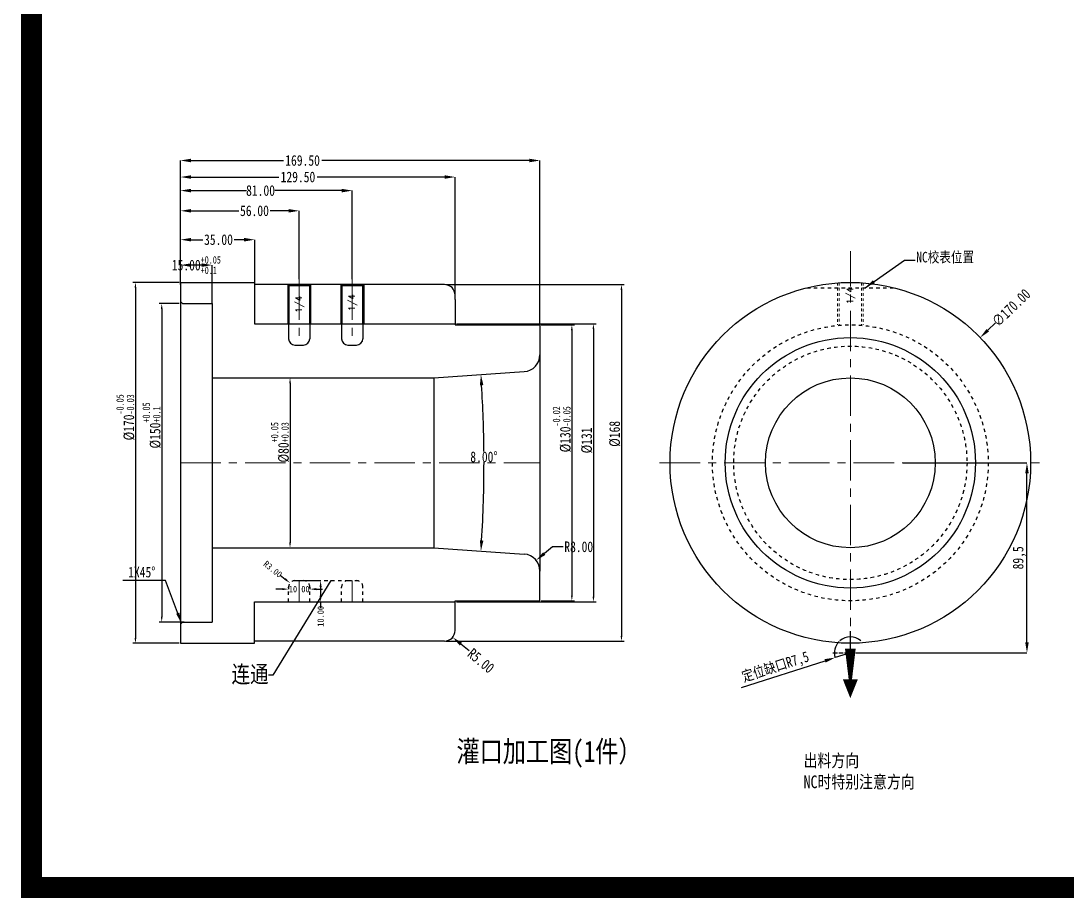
# Model space of a CAD drawing. Header units: millimetres. Extents: x -1808 to -829, y -497 to 330.
# Drawn here: x -1808 to -1314.8, y -496.5 to -83.3 of the extents above; entities that cross this region are included whole.
import ezdxf
from ezdxf.enums import TextEntityAlignment as Align

# ---------------------------------------------------------------- set-up
doc = ezdxf.new("R2010")
doc.units = ezdxf.units.MM
doc.header["$LTSCALE"] = 16.335
doc.header["$PDMODE"] = 3
doc.header["$PDSIZE"] = 0.3125
doc.linetypes.add('CENTER', pattern=[0.6, 0.375, -0.075, 0.075, -0.075])
doc.linetypes.add('HIDDEN', pattern=[0.2, 0.1, -0.1])
doc.layers.get('0').update_dxf_attribs({"linetype": 'CONTINUOUS'})
doc.layers.get('Defpoints').update_dxf_attribs({"linetype": 'CONTINUOUS'})
doc.layers.add('DEFAULT_2', color=8, linetype='HIDDEN')
doc.layers.add('dim', color=3, linetype='CONTINUOUS')
doc.layers.add('moldbase', color=7, linetype='CONTINUOUS', lineweight=20)
doc.layers.add('screw', color=33, linetype='CONTINUOUS', lineweight=13)
doc.styles.get("Standard").update_dxf_attribs({"font": 'txt', "width": 0.8})
doc.styles.add('TXT', font='txt.shx', dxfattribs={"bigfont": 'gbcbig.shx'})
doc.dimstyles.new('ISO-25', dxfattribs={"dimtxt": 2.5, "dimasz": 2.5, "dimexe": 1.25, "dimexo": 0.625, "dimtad": 1, "dimtxsty": 'Standard', "dimcen": 2.5, "dimadec": 0, "dimazin": 0, "dimtfac": 1, "dimtmove": 0, "dimatfit": 3, "dimfxl": 0, "dimarcsym": 0})
doc.dimstyles.get("Standard").update_dxf_attribs({"dimtxt": 0.15625, "dimasz": 0.1875, "dimexe": 0.125, "dimexo": 0.0625, "dimtad": 0, "dimtih": 1, "dimtoh": 1, "dimdsep": 46, "dimtxsty": 'Standard', "dimcen": 0.09, "dimadec": 0, "dimazin": 0, "dimtp": 0.01, "dimtm": 0.01, "dimtfac": 1, "dimtofl": 0, "dimtmove": 0, "dimatfit": 3, "dimfxl": 0, "dimtolj": 1, "dimarcsym": 0})
doc.dimstyles.new('STANDARD$0', dxfattribs={"dimscale": 2, "dimtxt": 3, "dimasz": 3, "dimexe": 1.25, "dimexo": 0.625, "dimgap": 0.5, "dimtad": 0, "dimdsep": 46, "dimlunit": 6, "dimtxsty": 'Standard', "dimblk": 'CLOSEDBLANK', "dimcen": 0, "dimclrt": 2, "dimazin": 2, "dimtfac": 2, "dimtmove": 1, "dimatfit": 3, "dimfxl": 0, "dimtolj": 1, "dimtzin": 0, "dimarcsym": 0})

# ---------------------------------------------------------------- blocks, each defined once
blk = doc.blocks.new('*D338')
at = {"color": 0, "lineweight": -2, "ltscale": 0.5}
for p, q in [((-1392.18, -291.47), (-1333.7, -291.47)), ((-1333.7, -375.97), (-1333.7, -296.47)), ((-1413.61, -380.97), (-1333.7, -380.97))]:
    blk.add_line(p, q, dxfattribs=at)
at = {"color": 0, "ltscale": 0.5}
for points in [[(-1334.53, -296.47), (-1332.86, -296.47), (-1333.7, -291.47)], [(-1334.53, -375.97), (-1332.86, -375.97), (-1333.7, -380.97)]]:
    blk.add_solid(points, dxfattribs=at)
at = {"layer": 'Defpoints', "color": 0, "ltscale": 0.5}
for p in [(-1392.8, -291.47), (-1333.7, -291.47), (-1414.24, -380.97)]:
    blk.add_point(p, dxfattribs=at)
at = {"color": 0, "ltscale": 0.5, "insert": (-1337.24, -336.22), "char_height": 5, "attachment_point": 5, "rotation": 90}
blk.add_mtext('89,5', dxfattribs=at)
blk = doc.blocks.new('*D301')
at = {"color": 0, "lineweight": -2, "ltscale": 0.5}
for p, q in [((-1416.96, -380.97), (-1424.11, -383.23)), ((-1468.26, -397.25), (-1428.88, -384.75))]:
    blk.add_line(p, q, dxfattribs=at)
blk.add_arc((-1416.96, -380.97), 7.5, 135.2922, 197.6094, dxfattribs=at)
at = {"color": 0, "ltscale": 0.5}
blk.add_solid([(-1429.13, -383.95), (-1428.62, -385.54), (-1424.11, -383.23)], dxfattribs=at)
at = {"layer": 'Defpoints', "color": 0, "ltscale": 0.5}
for p in [(-1424.11, -383.23), (-1416.96, -380.97)]:
    blk.add_point(p, dxfattribs=at)
at = {"color": 0, "ltscale": 0.5, "insert": (-1452.14, -388.01), "char_height": 5, "attachment_point": 5, "rotation": 17.6094}
blk.add_mtext('{\\fSimSun|b0|i0|c134|p2;定位缺口}R7,5', dxfattribs=at)
blk = doc.blocks.new('*D341')
at = {"color": 4, "lineweight": -2}
blk.add_line((-1348.56, -225.54), (-1352.16, -229.01), dxfattribs=at)
at = {"color": 4}
blk.add_solid([(-1352.74, -228.41), (-1351.58, -229.61), (-1355.76, -232.48)], dxfattribs=at)
at = {"layer": 'Defpoints', "color": 0}
for p in [(-1355.76, -232.48), (-1478.16, -350.46)]:
    blk.add_point(p, dxfattribs=at)
at = {"color": 6, "insert": (-1341.12, -218.36), "char_height": 5, "attachment_point": 5, "rotation": 43.9475}
blk.add_mtext('\\A1;∅170.00', dxfattribs=at)
blk = doc.blocks.new('*D302')
at = {"color": 0, "lineweight": -2}
for p, q in [((-1562.67, -226.47), (-1547.01, -226.47)), ((-1548.26, -228.97), (-1548.26, -353.97)), ((-1562.67, -356.47), (-1547.01, -356.47))]:
    blk.add_line(p, q, dxfattribs=at)
at = {"color": 0}
for points in [[(-1548.68, -228.97), (-1547.84, -228.97), (-1548.26, -226.47)], [(-1548.68, -353.97), (-1547.84, -353.97), (-1548.26, -356.47)]]:
    blk.add_solid(points, dxfattribs=at)
at = {"layer": 'Defpoints', "color": 0}
for p in [(-1563.29, -226.47), (-1563.29, -356.47), (-1548.26, -356.47)]:
    blk.add_point(p, dxfattribs=at)
at = {"color": 0, "lineweight": 0, "insert": (-1552.97, -275.66), "char_height": 5, "attachment_point": 5, "rotation": 90}
blk.add_mtext('%%C130{\\H0.7x;\\S-0.02^ -0.05;}', dxfattribs=at)
blk = doc.blocks.new('*D303')
at = {"color": 0, "lineweight": -2}
for p, q in [((-1701.07, -251.47), (-1679.87, -251.47)), ((-1681.12, -253.97), (-1681.12, -328.97)), ((-1701.07, -331.47), (-1679.87, -331.47))]:
    blk.add_line(p, q, dxfattribs=at)
at = {"color": 0}
for points in [[(-1681.53, -253.97), (-1680.7, -253.97), (-1681.12, -251.47)], [(-1681.53, -328.97), (-1680.7, -328.97), (-1681.12, -331.47)]]:
    blk.add_solid(points, dxfattribs=at)
at = {"layer": 'Defpoints', "color": 0}
for p in [(-1701.69, -251.47), (-1701.69, -331.47), (-1681.12, -331.47)]:
    blk.add_point(p, dxfattribs=at)
at = {"color": 0, "lineweight": 0, "insert": (-1685.82, -281.79), "char_height": 5, "attachment_point": 5, "rotation": 90}
blk.add_mtext('%%C80{\\H0.7x;\\S+0.05^ +0.03;}', dxfattribs=at)
blk = doc.blocks.new('*D342')
at = {"color": 4, "lineweight": -2}
for start, end in [(0.50798, 3.51904), (356.48096, 0.02702)]:
    blk.add_arc((-2185.32, -291.47), 595.65, start, end, dxfattribs=at)
at = {"color": 4}
for points in [[(-1591.63, -254.96), (-1589.96, -254.85), (-1591.12, -249.92)], [(-1589.96, -328.08), (-1591.63, -327.97), (-1591.12, -333.02)]]:
    blk.add_solid(points, dxfattribs=at)
at = {"layer": 'Defpoints', "color": 0}
for p in [(-1613.29, -251.47), (-1570.74, -248.49), (-1589.83, -305.33), (-1613.29, -331.47), (-1570.74, -334.44)]:
    blk.add_point(p, dxfattribs=at)
at = {"color": 6, "insert": (-1589.68, -288.68), "char_height": 5, "attachment_point": 5}
blk.add_mtext('\\A1;8.00°', dxfattribs=at)
blk = doc.blocks.new('*D304')
at = {"color": 4, "lineweight": -2}
for p, q in [((-1732.79, -207.47), (-1732.79, -186.34)), ((-1727.79, -186.34), (-1722.19, -186.34)), ((-1702.79, -186.34), (-1707.52, -186.34)), ((-1697.79, -212.66), (-1697.79, -186.34))]:
    blk.add_line(p, q, dxfattribs=at)
at = {"color": 4}
for points in [[(-1727.79, -185.5), (-1727.79, -187.17), (-1732.79, -186.34)], [(-1702.79, -185.5), (-1702.79, -187.17), (-1697.79, -186.34)]]:
    blk.add_solid(points, dxfattribs=at)
at = {"layer": 'Defpoints', "color": 0}
for p in [(-1697.79, -186.34), (-1732.79, -207.47), (-1697.79, -212.66)]:
    blk.add_point(p, dxfattribs=at)
at = {"color": 6, "insert": (-1714.85, -186.34), "char_height": 5, "attachment_point": 5}
blk.add_mtext('\\A1;35.00', dxfattribs=at)
blk = doc.blocks.new('*D343')
at = {"color": 4, "lineweight": -2}
for p, q in [((-1732.79, -207.47), (-1732.79, -172.73)), ((-1727.79, -172.73), (-1705.21, -172.73)), ((-1681.79, -172.73), (-1690.55, -172.73)), ((-1676.79, -204.97), (-1676.79, -172.73))]:
    blk.add_line(p, q, dxfattribs=at)
at = {"color": 4}
for points in [[(-1727.79, -171.9), (-1727.79, -173.56), (-1732.79, -172.73)], [(-1681.79, -171.9), (-1681.79, -173.56), (-1676.79, -172.73)]]:
    blk.add_solid(points, dxfattribs=at)
at = {"layer": 'Defpoints', "color": 0}
for p in [(-1676.79, -172.73), (-1676.79, -204.97), (-1732.79, -207.47)]:
    blk.add_point(p, dxfattribs=at)
at = {"color": 6, "insert": (-1697.88, -172.73), "char_height": 5, "attachment_point": 5}
blk.add_mtext('\\A1;56.00', dxfattribs=at)
blk = doc.blocks.new('*D344')
at = {"color": 4, "lineweight": -2}
for p, q in [((-1732.79, -207.47), (-1732.79, -163.21)), ((-1727.79, -163.21), (-1701.69, -163.21)), ((-1656.79, -163.21), (-1688.36, -163.21)), ((-1651.79, -204.97), (-1651.79, -163.21))]:
    blk.add_line(p, q, dxfattribs=at)
at = {"color": 4}
for points in [[(-1727.79, -162.38), (-1727.79, -164.04), (-1732.79, -163.21)], [(-1656.79, -162.38), (-1656.79, -164.04), (-1651.79, -163.21)]]:
    blk.add_solid(points, dxfattribs=at)
at = {"layer": 'Defpoints', "color": 0}
for p in [(-1651.79, -163.21), (-1651.79, -204.97), (-1732.79, -207.47)]:
    blk.add_point(p, dxfattribs=at)
at = {"color": 6, "insert": (-1695.02, -163.21), "char_height": 5, "attachment_point": 5}
blk.add_mtext('\\A1;81.00', dxfattribs=at)
blk = doc.blocks.new('*D345')
at = {"color": 4, "lineweight": -2}
for p, q in [((-1732.79, -207.47), (-1732.79, -156.81)), ((-1727.79, -156.81), (-1686.39, -156.81)), ((-1608.29, -156.81), (-1668.39, -156.81)), ((-1603.29, -214.47), (-1603.29, -156.81))]:
    blk.add_line(p, q, dxfattribs=at)
at = {"color": 4}
for points in [[(-1727.79, -155.98), (-1727.79, -157.64), (-1732.79, -156.81)], [(-1608.29, -155.98), (-1608.29, -157.64), (-1603.29, -156.81)]]:
    blk.add_solid(points, dxfattribs=at)
at = {"layer": 'Defpoints', "color": 0}
for p in [(-1603.29, -156.81), (-1732.79, -207.47), (-1603.29, -214.47)]:
    blk.add_point(p, dxfattribs=at)
at = {"color": 6, "insert": (-1677.39, -156.81), "char_height": 5, "attachment_point": 5}
blk.add_mtext('\\A1;129.50', dxfattribs=at)
blk = doc.blocks.new('*D305')
at = {"color": 4, "lineweight": -2}
for p, q in [((-1732.79, -207.47), (-1732.79, -149.03)), ((-1727.79, -149.03), (-1684.2, -149.03)), ((-1568.29, -149.03), (-1666.2, -149.03)), ((-1563.29, -226.47), (-1563.29, -149.03))]:
    blk.add_line(p, q, dxfattribs=at)
at = {"color": 4}
for points in [[(-1727.79, -148.19), (-1727.79, -149.86), (-1732.79, -149.03)], [(-1568.29, -148.19), (-1568.29, -149.86), (-1563.29, -149.03)]]:
    blk.add_solid(points, dxfattribs=at)
at = {"layer": 'Defpoints', "color": 0}
for p in [(-1563.29, -149.03), (-1732.79, -207.47), (-1563.29, -226.47)]:
    blk.add_point(p, dxfattribs=at)
at = {"color": 6, "insert": (-1675.2, -149.03), "char_height": 5, "attachment_point": 5}
blk.add_mtext('\\A1;169.50', dxfattribs=at)
blk = doc.blocks.new('*D306')
at = {"color": 0, "lineweight": -2}
for p, q in [((-1733.42, -206.47), (-1755.25, -206.47)), ((-1754, -208.97), (-1754, -373.97)), ((-1733.42, -376.47), (-1755.25, -376.47))]:
    blk.add_line(p, q, dxfattribs=at)
at = {"color": 0}
for points in [[(-1754.42, -208.97), (-1753.59, -208.97), (-1754, -206.47)], [(-1754.42, -373.97), (-1753.59, -373.97), (-1754, -376.47)]]:
    blk.add_solid(points, dxfattribs=at)
at = {"layer": 'Defpoints', "color": 0}
for p in [(-1732.79, -206.47), (-1754, -376.47), (-1732.79, -376.47)]:
    blk.add_point(p, dxfattribs=at)
at = {"color": 0, "lineweight": 0, "insert": (-1758.71, -270.02), "char_height": 5, "attachment_point": 5, "rotation": 90}
blk.add_mtext('%%C170{\\H0.7x;\\S-0.05^ -0.03;}', dxfattribs=at)
blk = doc.blocks.new('*D307')
at = {"color": 3, "linetype": 'Continuous', "lineweight": -2}
for p, q in [((-1681.79, -349.97), (-1681.79, -350.97)), ((-1671.79, -349.97), (-1671.79, -350.97)), ((-1684.79, -350.97), (-1687.79, -350.97)), ((-1668.79, -350.97), (-1665.79, -350.97))]:
    blk.add_line(p, q, dxfattribs=at)
at = {"color": 3}
for points in [[(-1684.79, -350.47), (-1684.79, -351.47), (-1681.79, -350.97)], [(-1668.79, -350.47), (-1668.79, -351.47), (-1671.79, -350.97)]]:
    blk.add_solid(points, dxfattribs=at)
at = {"layer": 'Defpoints', "color": 0}
for p in [(-1681.79, -349.97), (-1671.79, -349.97), (-1681.79, -350.97)]:
    blk.add_point(p, dxfattribs=at)
at = {"color": 6, "insert": (-1676.79, -350.97), "char_height": 3, "attachment_point": 5}
blk.add_mtext('\\A1;10.00', dxfattribs=at)
blk = doc.blocks.new('*D346')
at = {"color": 3, "linetype": 'Continuous', "lineweight": -2}
for p, q in [((-1678.02, -346.97), (-1666.7, -346.97)), ((-1666.7, -349.97), (-1666.7, -353.97)), ((-1678.02, -356.97), (-1666.7, -356.97)), ((-1666.7, -356.97), (-1666.7, -359.97))]:
    blk.add_line(p, q, dxfattribs=at)
at = {"color": 3}
for points in [[(-1667.2, -349.97), (-1666.2, -349.97), (-1666.7, -346.97)], [(-1667.2, -353.97), (-1666.2, -353.97), (-1666.7, -356.97)]]:
    blk.add_solid(points, dxfattribs=at)
at = {"layer": 'Defpoints', "color": 0}
for p in [(-1678.02, -346.97), (-1678.02, -356.97), (-1666.7, -356.97)]:
    blk.add_point(p, dxfattribs=at)
at = {"color": 6, "insert": (-1666.7, -363.77), "char_height": 3, "attachment_point": 5, "rotation": 90}
blk.add_mtext('\\A1;10.00', dxfattribs=at)
blk = doc.blocks.new('*D347')
at = {"color": 3, "linetype": 'Continuous', "lineweight": -2}
blk.add_line((-1685.81, -344.32), (-1683.47, -346.2), dxfattribs=at)
at = {"color": 3}
blk.add_solid([(-1683.15, -345.81), (-1683.78, -346.59), (-1681.13, -348.08)], dxfattribs=at)
at = {"layer": 'Defpoints', "color": 0}
for p in [(-1681.13, -348.08), (-1678.79, -349.97)]:
    blk.add_point(p, dxfattribs=at)
at = {"color": 6, "insert": (-1689.23, -341.57), "char_height": 3, "attachment_point": 5, "rotation": 321.1797}
blk.add_mtext('\\A1;R3.00', dxfattribs=at)
blk = doc.blocks.new('*D348')
at = {"color": 0, "lineweight": -2}
for p, q in [((-1607.67, -207.47), (-1523.62, -207.47)), ((-1524.87, -209.97), (-1524.87, -372.97)), ((-1607.67, -375.47), (-1523.62, -375.47))]:
    blk.add_line(p, q, dxfattribs=at)
at = {"color": 0}
for points in [[(-1525.29, -209.97), (-1524.45, -209.97), (-1524.87, -207.47)], [(-1525.29, -372.97), (-1524.45, -372.97), (-1524.87, -375.47)]]:
    blk.add_solid(points, dxfattribs=at)
at = {"layer": 'Defpoints', "color": 0}
for p in [(-1608.29, -207.47), (-1608.29, -375.47), (-1524.87, -375.47)]:
    blk.add_point(p, dxfattribs=at)
at = {"color": 0, "lineweight": 0, "insert": (-1528, -277.81), "char_height": 5, "attachment_point": 5, "rotation": 90}
blk.add_mtext('%%c168', dxfattribs=at)
blk = doc.blocks.new('*D308')
at = {"color": 0, "lineweight": -2}
for p, q in [((-1733.42, -216.47), (-1742.87, -216.47)), ((-1741.62, -218.97), (-1741.62, -363.97)), ((-1731.05, -366.47), (-1742.87, -366.47))]:
    blk.add_line(p, q, dxfattribs=at)
at = {"color": 0}
for points in [[(-1742.03, -218.97), (-1741.2, -218.97), (-1741.62, -216.47)], [(-1742.03, -363.97), (-1741.2, -363.97), (-1741.62, -366.47)]]:
    blk.add_solid(points, dxfattribs=at)
at = {"layer": 'Defpoints', "color": 0}
for p in [(-1732.79, -216.47), (-1741.62, -366.47), (-1730.43, -366.47)]:
    blk.add_point(p, dxfattribs=at)
at = {"color": 0, "lineweight": 0, "insert": (-1746.32, -273.84), "char_height": 5, "attachment_point": 5, "rotation": 90}
blk.add_mtext('%%C150{\\H0.7x;\\S+0.05^ +0.1;}', dxfattribs=at)
blk = doc.blocks.new('*D349')
at = {"color": 0, "lineweight": -2}
for p, q in [((-1602.67, -225.97), (-1536.83, -225.97)), ((-1538.08, -228.47), (-1538.08, -354.47)), ((-1602.67, -356.97), (-1536.83, -356.97))]:
    blk.add_line(p, q, dxfattribs=at)
at = {"color": 0}
for points in [[(-1538.49, -228.47), (-1537.66, -228.47), (-1538.08, -225.97)], [(-1538.49, -354.47), (-1537.66, -354.47), (-1538.08, -356.97)]]:
    blk.add_solid(points, dxfattribs=at)
at = {"layer": 'Defpoints', "color": 0}
for p in [(-1603.29, -225.97), (-1603.29, -356.97), (-1538.08, -356.97)]:
    blk.add_point(p, dxfattribs=at)
at = {"color": 0, "lineweight": 0, "insert": (-1541.2, -280.9), "char_height": 5, "attachment_point": 5, "rotation": 90}
blk.add_mtext('%%c131', dxfattribs=at)
blk = doc.blocks.new('*D350')
at = {"color": 4, "lineweight": -2}
blk.add_line((-1596.74, -380.04), (-1600.59, -376.85), dxfattribs=at)
at = {"color": 4}
blk.add_solid([(-1600.06, -376.2), (-1601.12, -377.49), (-1604.44, -373.66)], dxfattribs=at)
at = {"layer": 'Defpoints', "color": 0}
for p in [(-1608.29, -370.47), (-1604.44, -373.66)]:
    blk.add_point(p, dxfattribs=at)
at = {"color": 6, "insert": (-1591.1, -384.71), "char_height": 5, "attachment_point": 5, "rotation": 320.3552}
blk.add_mtext('\\A1;R5.00', dxfattribs=at)
blk = doc.blocks.new('*D351')
at = {"color": 4, "lineweight": -2}
for p, q in [((-1732.79, -203.48), (-1732.79, -198.3)), ((-1722.79, -198.3), (-1727.79, -198.3)), ((-1717.79, -216.47), (-1717.79, -198.3))]:
    blk.add_line(p, q, dxfattribs=at)
at = {"color": 4}
for points in [[(-1727.79, -197.47), (-1727.79, -199.14), (-1732.79, -198.3)], [(-1722.79, -197.47), (-1722.79, -199.14), (-1717.79, -198.3)]]:
    blk.add_solid(points, dxfattribs=at)
at = {"layer": 'Defpoints', "color": 0}
for p in [(-1732.79, -198.3), (-1732.79, -203.48), (-1717.79, -216.47)]:
    blk.add_point(p, dxfattribs=at)
at = {"color": 6, "insert": (-1725.29, -198.3), "char_height": 5, "attachment_point": 5}
blk.add_mtext('\\A1;15.00{\\H0.7x;\\S+0.05^ +0.1;}', dxfattribs=at)
blk = doc.blocks.new('*D352')
at = {"color": 4, "lineweight": -2}
for p, q in [((-1557.35, -331.04), (-1561.22, -334.2)), ((-1552.35, -331.04), (-1557.35, -331.04))]:
    blk.add_line(p, q, dxfattribs=at)
at = {"color": 4}
blk.add_solid([(-1561.75, -333.56), (-1560.69, -334.85), (-1565.09, -337.36)], dxfattribs=at)
at = {"layer": 'Defpoints', "color": 0}
for p in [(-1565.09, -337.36), (-1571.29, -342.42)]:
    blk.add_point(p, dxfattribs=at)
at = {"color": 6, "insert": (-1545.01, -331.04), "char_height": 5, "attachment_point": 5}
blk.add_mtext('\\A1;R8.00', dxfattribs=at)

msp = doc.modelspace()

# ---------------------------------------------------------------- linework, layer by layer
for p, q in [((-1732.793, -206.465), (-1697.793, -206.465)), ((-1732.793, -206.465), (-1732.793, -376.465)), ((-1697.793, -207.465), (-1697.793, -225.965)), ((-1608.293, -207.465), (-1697.793, -207.465)), ((-1682.193, -207.465), (-1682.193, -225.965)), ((-1682.193, -207.465), (-1681.693, -207.965)), ((-1681.693, -207.965), (-1681.693, -225.965)), ((-1681.693, -207.965), (-1671.893, -207.965)), ((-1671.393, -207.465), (-1671.893, -207.965)), ((-1671.893, -207.965), (-1671.893, -225.965)), ((-1671.393, -207.465), (-1671.393, -225.965)), ((-1657.193, -207.465), (-1657.193, -225.965)), ((-1657.193, -207.465), (-1656.693, -207.965)), ((-1656.693, -207.965), (-1656.693, -225.965)), ((-1656.693, -207.965), (-1646.893, -207.965)), ((-1646.393, -207.465), (-1646.893, -207.965)), ((-1646.893, -207.965), (-1646.893, -225.965)), ((-1646.393, -207.465), (-1646.393, -225.965)), ((-1731.793, -216.465), (-1732.793, -215.465)), ((-1731.793, -216.465), (-1717.793, -216.465)), ((-1717.793, -216.465), (-1717.793, -366.465)), ((-1603.293, -214.465), (-1603.293, -226.465)), ((-1697.793, -225.965), (-1603.293, -225.965)), ((-1681.793, -225.965), (-1681.793, -232.965)), ((-1671.793, -225.965), (-1671.793, -232.965)), ((-1656.793, -225.965), (-1656.793, -232.965)), ((-1646.793, -225.965), (-1646.793, -232.965)), ((-1603.293, -226.465), (-1563.293, -226.465)), ((-1563.293, -226.465), (-1563.293, -240.509)), ((-1678.793, -235.965), (-1674.793, -235.965)), ((-1653.793, -235.965), (-1649.793, -235.965)), ((-1563.293, -240.509), (-1563.293, -342.422)), ((-1717.793, -251.465), (-1613.293, -251.465)), ((-1613.293, -251.465), (-1570.735, -248.489)), ((-1613.293, -251.465), (-1613.293, -331.465)), ((-1717.793, -331.465), (-1613.293, -331.465)), ((-1613.293, -331.465), (-1570.735, -334.441)), ((-1563.293, -356.465), (-1563.293, -342.422)), ((-1697.793, -356.965), (-1603.293, -356.965)), ((-1697.793, -376.465), (-1697.793, -356.965)), ((-1603.293, -356.465), (-1563.293, -356.465)), ((-1603.293, -370.465), (-1603.293, -356.465)), ((-1731.793, -366.465), (-1732.793, -367.465)), ((-1731.793, -366.465), (-1717.793, -366.465)), ((-1732.793, -376.465), (-1697.793, -376.465)), ((-1608.293, -375.465), (-1697.793, -375.465))]:
    msp.add_line(p, q)
at = {"color": 1, "linetype": 'CENTER', "ltscale": 0.466483}
for p, q in [((-1416.961, -387.215), (-1416.961, -370.715)), ((-1416.961, -387.715), (-1416.961, -371.215))]:
    msp.add_line(p, q, dxfattribs=at)
at = {"color": 1, "linetype": 'CENTER', "ltscale": 0.3}
for p, q in [((-1416.961, -389.215), (-1416.961, -372.715)), ((-1425.211, -380.965), (-1408.711, -380.965))]:
    msp.add_line(p, q, dxfattribs=at)
at = {"const_width": 10}
msp.add_lwpolyline([(-834.333, -491.506), (-1802.991, -491.506), (-1802.991, 324.954), (-834.333, 324.954)], close=True, dxfattribs=at)
msp.add_lwpolyline([(-1416.961, -402.37, 0, 7.027, 0), (-1416.961, -393.504, 1.562, 5.075, -0.0000107), (-1416.961, -378.965, 5.075, 5.075, -0.0207624)], format="xyseb")
for radius in [85, 59, 40]:
    msp.add_circle((-1416.961, -291.465), radius)
for centre, radius, start, end in [((-1608.293, -212.465), 5, 0, 90), ((-1678.793, -232.965), 3, 180, 270), ((-1674.793, -232.965), 3, 270, 0), ((-1653.793, -232.965), 3, 180, 270), ((-1649.793, -232.965), 3, 270, 0), ((-1571.293, -240.509), 8, 274, 0), ((-1571.293, -342.422), 8, 0, 86), ((-1608.293, -370.465), 5, 270, 0)]:
    msp.add_arc(centre, radius, start, end)
at = {"ltscale": 0.5}
msp.add_arc((-1416.961, -380.965), 7.5, 49.31224, 130.68775, dxfattribs=at)
at = {"layer": 'DEFAULT_2', "color": 8, "linetype": 'HIDDEN'}
for p, q in [((-1437.424, -208.965), (-1396.498, -208.965)), ((-1681.793, -356.965), (-1681.793, -349.965)), ((-1678.793, -346.965), (-1674.793, -346.965)), ((-1674.793, -346.965), (-1653.793, -346.965)), ((-1671.793, -356.965), (-1671.793, -349.965)), ((-1656.793, -356.965), (-1656.793, -349.965)), ((-1653.793, -346.965), (-1649.793, -346.965)), ((-1646.793, -356.965), (-1646.793, -349.965))]:
    msp.add_line(p, q, dxfattribs=at)
for radius in [65, 55]:
    msp.add_circle((-1416.961, -291.465), radius, dxfattribs=at)
for centre, start, end in [((-1678.793, -349.965), 90, 180), ((-1674.793, -349.965), 0, 90), ((-1653.793, -349.965), 90, 180), ((-1649.793, -349.965), 0, 90)]:
    msp.add_arc(centre, 3, start, end, dxfattribs=at)
at = {"layer": 'moldbase', "color": 1, "linetype": 'CENTER', "ltscale": 3.109887}
for p, q in [((-1416.961, -391.232), (-1416.961, -191.698)), ((-1676.793, -204.965), (-1676.793, -234.965)), ((-1651.793, -204.965), (-1651.793, -234.965)), ((-1732.793, -291.465), (-1563.293, -291.465)), ((-1506.864, -291.465), (-1327.058, -291.465)), ((-1676.793, -356.965), (-1676.793, -346.965)), ((-1651.793, -356.965), (-1651.793, -346.965))]:
    msp.add_line(p, q, dxfattribs=at)
at = {"layer": 'screw', "color": 92, "linetype": 'HIDDEN', "ltscale": 0.746373}
for p, q in [((-1422.961, -206.677), (-1422.961, -226.465)), ((-1410.961, -206.677), (-1410.961, -226.465))]:
    msp.add_line(p, q, dxfattribs=at)
at = {"layer": 'screw', "linetype": 'HIDDEN', "ltscale": 0.746373}
for p, q in [((-1422.211, -206.628), (-1422.211, -226.465)), ((-1411.711, -206.628), (-1411.711, -226.465))]:
    msp.add_line(p, q, dxfattribs=at)

# ---------------------------------------------------------------- texts
at = {"color": 6, "insert": (-1757.423, -340.441), "char_height": 5, "width": 18.00079, "attachment_point": 1}
msp.add_mtext('{\\fSimSun|b0|i0|c134|p2;1X45%%D}', dxfattribs=at)
at = {"attachment_point": 1}
for s, insert, char_height, width in [('{\\fSimSun|b0|i0|c134|p2; 灌口加工图(1件）}', (-1608.09, -422.391), 10, 159.47262), ('{\\fSimSun|b0|i0|c134|p2;出料方向\\P\\C6;NC时特别注意方向}', (-1438.989, -428.742), 6, 97.10809)]:
    msp.add_mtext(s, dxfattribs=dict(at, insert=insert, char_height=char_height, width=width))
at = {"layer": 'dim', "insert": (-1385.899, -194.826), "char_height": 5, "attachment_point": 4}
msp.add_mtext('\\A1;NC{\\fSimSun|b0|i0|c134|p2;校表位置}', dxfattribs=at)
at = {"layer": 'dim', "color": 6, "insert": (-1691.232, -391.491), "char_height": 8, "attachment_point": 6}
msp.add_mtext('\\A1;{\\fSimSun|b0|i0|c134|p2;连通}', dxfattribs=at)
at = {"layer": 'screw', "color": 222, "linetype": 'HIDDEN', "ltscale": 0.746373, "style": 'TXT'}
for p in [(-1416.961, -212.715), (-1676.793, -216.761), (-1651.793, -215.978)]:
    msp.add_text('1/4', height=3, rotation=90, dxfattribs=at).set_placement(p, align=Align.MIDDLE)

# ---------------------------------------------------------------- dimensions: what is measured, and where the dimension line sits
for base, p1, p2, dimstyle, override, picture, middle in [((-1563.293, -149.027), (-1732.793, -207.465), (-1563.293, -226.465), 'Standard', {"dimtxt": 5, "dimasz": 5, "dimexe": 0, "dimexo": 0, "dimgap": 0, "dimtad": 0, "dimzin": 0, "dimcen": 0, "dimclrd": 4, "dimclre": 4, "dimclrt": 6, "dimadec": 2, "dimtol": 0, "dimfxl": 1.25, "dimtzin": 0}, '*D305', (-1675.198, -149.027)), ((-1603.293, -156.809), (-1732.793, -207.465), (-1603.293, -214.465), 'Standard', {"dimtxt": 5, "dimasz": 5, "dimexe": 0, "dimexo": 0, "dimgap": 0, "dimtad": 0, "dimzin": 0, "dimcen": 0, "dimclrd": 4, "dimclre": 4, "dimclrt": 6, "dimadec": 2, "dimtol": 0, "dimfxl": 1.25, "dimtzin": 0}, '*D345', (-1677.39, -156.809)), ((-1651.793, -163.209), (-1732.793, -207.465), (-1651.793, -204.965), 'Standard', {"dimtxt": 5, "dimasz": 5, "dimexe": 0, "dimexo": 0, "dimgap": 0, "dimtad": 0, "dimzin": 0, "dimcen": 0, "dimclrd": 4, "dimclre": 4, "dimclrt": 6, "dimadec": 2, "dimtol": 0, "dimfxl": 1.25, "dimtzin": 0}, '*D344', (-1695.022, -163.209)), ((-1676.793, -172.73), (-1732.793, -207.465), (-1676.793, -204.965), 'Standard', {"dimtxt": 5, "dimasz": 5, "dimexe": 0, "dimexo": 0, "dimgap": 0, "dimtad": 0, "dimzin": 0, "dimcen": 0, "dimclrd": 4, "dimclre": 4, "dimclrt": 6, "dimadec": 2, "dimtol": 0, "dimfxl": 1.25, "dimtzin": 0}, '*D343', (-1697.88, -172.73)), ((-1697.793, -186.337), (-1732.793, -207.465), (-1697.793, -212.663), 'Standard', {"dimtxt": 5, "dimasz": 5, "dimexe": 0, "dimexo": 0, "dimgap": 0, "dimtad": 0, "dimzin": 0, "dimcen": 0, "dimclrd": 4, "dimclre": 4, "dimclrt": 6, "dimadec": 2, "dimtol": 0, "dimfxl": 1.25, "dimtzin": 0}, '*D304', (-1714.853, -186.337)), ((-1681.793, -350.965), (-1671.793, -349.965), (-1681.793, -349.965), 'STANDARD$0', {"dimscale": 1, "dimexe": 0, "dimexo": 0, "dimgap": 0, "dimzin": 0, "dimlunit": 2, "dimclrd": 3, "dimclre": 3, "dimclrt": 6, "dimazin": 0, "dimtfac": 1, "dimtofl": 0, "dimtmove": 0, "dimfxl": 1.25, "dimarcsym": 1}, '*D307', (-1676.793, -350.965))]:
    dim = msp.add_linear_dim(base=base, p1=p1, p2=p2, dimstyle=dimstyle, override=override)
    dim.commit()
    dim.dimension.update_dxf_attribs({"geometry": picture, "text_midpoint": middle, "dimtype": 160})
dim = msp.add_linear_dim(base=(-1732.793, -198.303), p1=(-1717.793, -216.465), p2=(-1732.793, -203.478), text='<>{\\H0.7x;\\S+0.05^ +0.1;}', dimstyle='STANDARD$0', override={"dimscale": 1, "dimtxt": 5, "dimasz": 5, "dimexe": 0, "dimexo": 0, "dimgap": 0, "dimtih": 1, "dimtoh": 1, "dimzin": 0, "dimlunit": 2, "dimclrd": 4, "dimclre": 4, "dimclrt": 6, "dimazin": 0, "dimtp": 0.01, "dimtm": 0.01, "dimtfac": 1, "dimtofl": 0, "dimtmove": 0, "dimfxl": 1.25})
dim.commit()
dim.dimension.update_dxf_attribs({"geometry": '*D351', "text_midpoint": (-1725.293, -198.303), "dimtype": 160})
at = {"color": 6, "lineweight": 0}
for base, p1, p2, text, picture, middle in [((-1754.004, -376.465), (-1732.793, -206.465), (-1732.793, -376.465), '%%C<>{\\H0.7x;\\S-0.05^ -0.03;}', '*D306', (-1754.004, -270.018)), ((-1524.871, -375.465), (-1608.293, -207.465), (-1608.293, -375.465), '%%c<>', '*D348', (-1524.871, -277.805)), ((-1741.616, -366.465), (-1732.793, -216.465), (-1730.428, -366.465), '%%C<>{\\H0.7x;\\S+0.05^ +0.1;}', '*D308', (-1741.616, -273.842)), ((-1538.078, -356.965), (-1603.293, -225.965), (-1603.293, -356.965), '%%c<>', '*D349', (-1538.078, -280.902)), ((-1548.259, -356.465), (-1563.293, -226.465), (-1563.293, -356.465), '%%C<>{\\H0.7x;\\S-0.02^ -0.05;}', '*D302', (-1548.259, -275.655)), ((-1681.117, -331.465), (-1701.694, -251.465), (-1701.694, -331.465), '%%C<>{\\H0.7x;\\S+0.05^ +0.03;}', '*D303', (-1681.117, -281.786))]:
    dim = msp.add_linear_dim(base=base, p1=p1, p2=p2, angle=90, text=text, dimstyle='ISO-25', override={"dimtxt": 5}, dxfattribs=at)
    dim.commit()
    dim.dimension.update_dxf_attribs({"geometry": picture, "text_midpoint": middle, "dimtype": 160})
dim = msp.add_diameter_dim_2p(p1=(-1478.159, -350.455), p2=(-1355.763, -232.475), dimstyle='Standard', override={"dimtxt": 5, "dimasz": 5, "dimexe": 0, "dimexo": 0, "dimgap": 0, "dimtih": 0, "dimtoh": 0, "dimzin": 0, "dimcen": 0, "dimclrd": 4, "dimclre": 4, "dimclrt": 6, "dimadec": 2, "dimtp": 0, "dimtm": 0, "dimtzin": 0})
dim.commit()
dim.dimension.update_dxf_attribs({"geometry": '*D341', "text_midpoint": (-1341.123, -218.364)})
dim = msp.add_angular_dim_2l(base=(-1589.834, -305.325), line1=((-1613.293, -331.465), (-1570.735, -334.441)), line2=((-1613.293, -251.465), (-1570.735, -248.489)), dimstyle='Standard', override={"dimtxt": 5, "dimasz": 5, "dimexe": 0, "dimexo": 0, "dimgap": 0, "dimtad": 0, "dimzin": 0, "dimcen": 0, "dimclrd": 4, "dimclre": 4, "dimclrt": 6, "dimadec": 2, "dimtol": 0, "dimfxl": 1.25, "dimtzin": 0})
dim.commit()
dim.dimension.update_dxf_attribs({"geometry": '*D342', "text_midpoint": (-1589.679, -288.684), "dimtype": 162})
at = {"ltscale": 0.5}
dim = msp.add_linear_dim(base=(-1333.695, -291.465), p1=(-1414.239, -380.965), p2=(-1392.805, -291.465), angle=90, dimstyle='ISO-25', override={"dimscale": 1, "dimtxt": 5, "dimasz": 5, "dimexe": 0, "dimfxl": 1.25}, dxfattribs=at)
dim.commit()
dim.dimension.update_dxf_attribs({"geometry": '*D338', "text_midpoint": (-1337.237, -336.215)})
for center, mpoint, override, picture, middle in [((-1571.293, -342.422), (-1565.094, -337.365), {"dimtxt": 5, "dimasz": 5, "dimexe": 0, "dimexo": 0, "dimgap": 0, "dimzin": 0, "dimcen": 0, "dimclrd": 4, "dimclre": 4, "dimclrt": 6, "dimadec": 2, "dimfxl": 1.25, "dimtzin": 0}, '*D352', (-1545.012, -331.044)), ((-1678.793, -349.965), (-1681.131, -348.085), {"dimtxt": 3, "dimasz": 3, "dimexe": 0, "dimexo": 0, "dimgap": 0, "dimtih": 0, "dimtoh": 0, "dimzin": 0, "dimcen": 0, "dimclrd": 3, "dimclre": 3, "dimclrt": 6, "dimadec": 2, "dimtp": 0, "dimtm": 0, "dimfxl": 1.25, "dimtzin": 0, "dimarcsym": 1}, '*D347', (-1689.233, -341.565)), ((-1608.293, -370.465), (-1604.443, -373.655), {"dimtxt": 5, "dimasz": 5, "dimexe": 0, "dimexo": 0, "dimgap": 0, "dimtih": 0, "dimtoh": 0, "dimzin": 0, "dimcen": 0, "dimclrd": 4, "dimclre": 4, "dimclrt": 6, "dimadec": 2, "dimtp": 0, "dimtm": 0, "dimtzin": 0}, '*D350', (-1591.096, -384.715))]:
    dim = msp.add_radius_dim(center=center, mpoint=mpoint, dimstyle='Standard', override=override)
    dim.commit()
    dim.dimension.update_dxf_attribs({"geometry": picture, "text_midpoint": middle})
dim = msp.add_linear_dim(base=(-1666.705, -356.965), p1=(-1678.018, -346.965), p2=(-1678.018, -356.965), angle=90, dimstyle='STANDARD$0', override={"dimscale": 1, "dimexe": 0, "dimexo": 0, "dimgap": 0, "dimzin": 0, "dimlunit": 2, "dimclrd": 3, "dimclre": 3, "dimclrt": 6, "dimazin": 0, "dimtfac": 1, "dimtofl": 0, "dimtmove": 0, "dimfxl": 1.25, "dimarcsym": 1})
dim.commit()
dim.dimension.update_dxf_attribs({"geometry": '*D346', "text_midpoint": (-1666.705, -363.765), "dimtype": 160})
dim = msp.add_radius_dim(center=(-1416.961, -380.965), mpoint=(-1424.109, -383.234), text='{\\fSimSun|b0|i0|c134|p2;定位缺口}<>', dimstyle='ISO-25', override={"dimtxt": 5, "dimasz": 5, "dimexe": 0, "dimfxl": 1.25}, dxfattribs=at)
dim.commit()
dim.dimension.update_dxf_attribs({"geometry": '*D301', "text_midpoint": (-1452.137, -388.007)})

# ---------------------------------------------------------------- leaders
msp.add_leader([(-1732.293, -366.965), (-1739.889, -346.938), (-1760.01, -346.938)], dimstyle='Standard', override={"dimtxt": 5, "dimasz": 5, "dimexe": 0, "dimexo": 0, "dimgap": 0, "dimzin": 0, "dimcen": 0, "dimclrd": 4, "dimclre": 4, "dimclrt": 6, "dimadec": 2, "dimfxl": 1.25, "dimtzin": 0})
at = {"layer": 'dim', "annotation_type": 0, "has_hookline": 1}
for points, override, hookline_direction, text_width in [([(-1409.963, -208.965), (-1391.399, -195.944), (-1386.399, -195.944)], {"dimtxt": 2.5, "dimasz": 5, "dimexe": 0, "dimexo": 0, "dimgap": 0.49975, "dimtad": 0, "dimzin": 0, "dimcen": 0, "dimadec": 2, "dimtol": 0, "dimtzin": 0}, 0, 30.467), ([(-1661.871, -346.965), (-1689.232, -391.491), (-1691.232, -391.491)], {"dimtxt": 2.5, "dimasz": 2, "dimexe": 0, "dimexo": 0, "dimgap": 0, "dimtad": 0, "dimzin": 0, "dimcen": 0, "dimclrd": 4, "dimclre": 4, "dimclrt": 6, "dimadec": 2, "dimtol": 0, "dimfxl": 1.25, "dimtzin": 0}, 1, 17.529)]:
    msp.add_leader(points, dimstyle='Standard', override=override, dxfattribs=dict(at, hookline_direction=hookline_direction, text_width=text_width))

doc.saveas('drawing.dxf')
